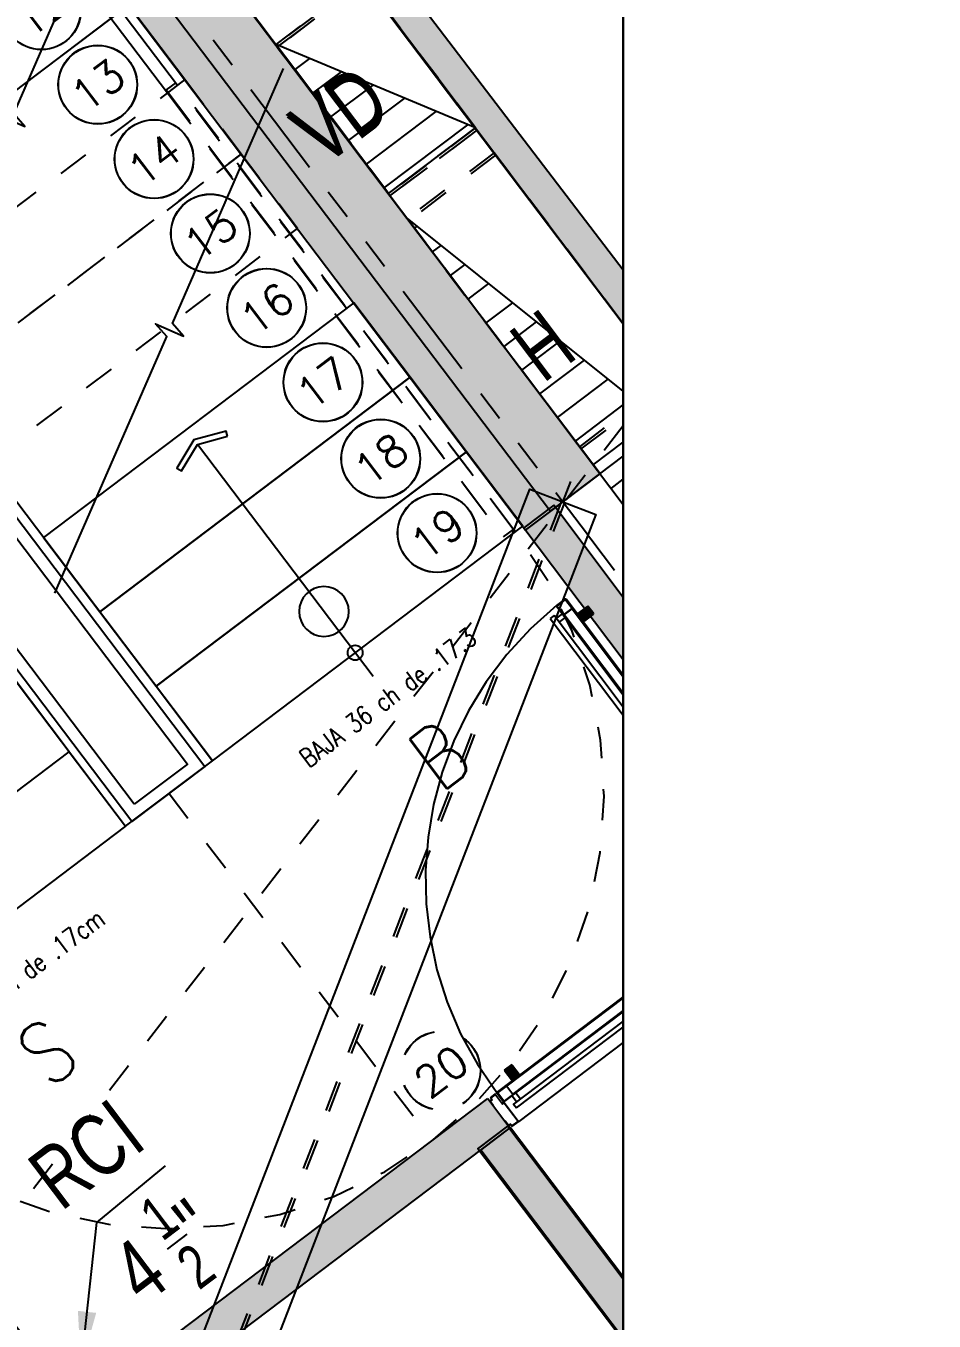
# Model space of a CAD drawing. Header units: millimetres. Extents: x 837111 to 838100, y 1172930 to 1173673.
# Drawn here: x 837791.608 to 837794.527, y 1173319.876 to 1173324.04 of the extents above; entities that cross this region are included whole.
import ezdxf
from ezdxf.enums import TextEntityAlignment as Align
from ezdxf.xclip import XClip

# ---------------------------------------------------------------- set-up
doc = ezdxf.new("R2010")
doc.units = ezdxf.units.MM
doc.set_wipeout_variables(frame=1)
for name, pattern in [('CENTER', [2, 1.25, -0.25, 0.25, -0.25]), ('OLD-ANT-PLANTAS PROPUESTAS$0$HIDDEN2', [0.1875, 0.125, -0.0625]), ('OLD-ANT-PLANTAS PROPUESTAS$0$KCIG-AP-DW-XR-PUNTOS FIJOS$0$DASHED2', [9.525, 6.35, -3.175]), ('OLD-ANT-PLANTAS PROPUESTAS$0$KCIG-AP-DW-XR-PUNTOS FIJOS$0$HIDDEN', [9.525, 6.35, -3.175]), ('OLD-ANT-PLANTAS PROPUESTAS$0$KCIG-AP-DW-XR-PUNTOS FIJOS$0$HIDDEN2', [0.1875, 0.125, -0.0625]), ('OLD-ANT-PLANTAS PROPUESTAS$0$KCIG-XR-ESTRUCTURA$0$PHANTOM2', [1.25, 0.625, -0.125, 0.125, -0.125, 0.125, -0.125])]:
    doc.linetypes.add(name, pattern=pattern)
for name, color, linetype in [('.', 255, 'Continuous'), ('0-ACHU1', 251, 'Continuous'), ('0-ACHU3', 253, 'Continuous'), ('1MURO', 5, 'Continuous'), ('A-Linea-1', 1, 'Continuous'), ('EE-CENTROS', 8, 'CENTER'), ('EE-W21x57', 3, 'Continuous'), ('EE-W24x68', 80, 'Continuous'), ('OLD-ANT-PLANTAS PROPUESTAS$0$A-BORDE DE LOSA PERFIL IPE', 2, 'Continuous'), ('OLD-ANT-PLANTAS PROPUESTAS$0$A-FONDO_253', 253, 'Continuous'), ('OLD-ANT-PLANTAS PROPUESTAS$0$A-MURO INTERIOR', 4, 'Continuous'), ('OLD-ANT-PLANTAS PROPUESTAS$0$A-MURO INTERIOR NUEVO', 5, 'Continuous'), ('OLD-ANT-PLANTAS PROPUESTAS$0$A-PROYECCION', 1, 'OLD-ANT-PLANTAS PROPUESTAS$0$HIDDEN2'), ('OLD-ANT-PLANTAS PROPUESTAS$0$G-LINEAS DE SECCION', 8, 'OLD-ANT-PLANTAS PROPUESTAS$0$HIDDEN2'), ('OLD-ANT-PLANTAS PROPUESTAS$0$INT-PT-VT-PV', 1, 'Continuous'), ('OLD-ANT-PLANTAS PROPUESTAS$0$KCIG-AP-DW-XR-PUNTOS FIJOS$0$A-ANOTAC-SIMBOLO', 9, 'Continuous'), ('OLD-ANT-PLANTAS PROPUESTAS$0$KCIG-AP-DW-XR-PUNTOS FIJOS$0$A-ESCALERA', 3, 'Continuous'), ('OLD-ANT-PLANTAS PROPUESTAS$0$KCIG-AP-DW-XR-PUNTOS FIJOS$0$A-ESCALERA PELDAÑO', 2, 'OLD-ANT-PLANTAS PROPUESTAS$0$KCIG-AP-DW-XR-PUNTOS FIJOS$0$HIDDEN2'), ('OLD-ANT-PLANTAS PROPUESTAS$0$KCIG-AP-DW-XR-PUNTOS FIJOS$0$A-PASAMANOS', 1, 'Continuous'), ('OLD-ANT-PLANTAS PROPUESTAS$0$KCIG-AP-DW-XR-PUNTOS FIJOS$0$A-PROYECCION', 250, 'OLD-ANT-PLANTAS PROPUESTAS$0$KCIG-AP-DW-XR-PUNTOS FIJOS$0$HIDDEN2'), ('OLD-ANT-PLANTAS PROPUESTAS$0$KCIG-AP-DW-XR-PUNTOS FIJOS$0$A-PROYECCION 2', 2, 'OLD-ANT-PLANTAS PROPUESTAS$0$KCIG-AP-DW-XR-PUNTOS FIJOS$0$HIDDEN2'), ('OLD-ANT-PLANTAS PROPUESTAS$0$KCIG-AP-DW-XR-VENTANERIA$0$A-A BORDILLO', 1, 'Continuous'), ('OLD-ANT-PLANTAS PROPUESTAS$0$KCIG-XR-ESTRUCTURA$0$A-Linea-1', 1, 'Continuous'), ('OLD-ANT-PLANTAS PROPUESTAS$0$KCIG-XR-ESTRUCTURA$0$ES-ESTRUCTURA', 6, 'Continuous'), ('OLD-ANT-PLANTAS PROPUESTAS$0$KCIG-XR-ESTRUCTURA$0$ES-SOLIDO ESTRUCTURA', 250, 'Continuous'), ('OLD-ANT-PLANTAS PROPUESTAS$0$KCIG-XR-ESTRUCTURA$0$G-LINEA DE EJE', 1, 'OLD-ANT-PLANTAS PROPUESTAS$0$KCIG-XR-ESTRUCTURA$0$PHANTOM2')]:
    doc.layers.add(name, color=color, linetype=linetype)
doc.layers.add('OLD-ANT-PLANTAS PROPUESTAS$0$KCIG-AP-DW-XR-PUNTOS FIJOS$0$0[puertas y ventanas]', color=1, linetype='Continuous', lineweight=13)
doc.styles.add('OLD-ANT-PLANTAS PROPUESTAS$0$KCIG-AP-DW-XR-PUNTOS FIJOS$0$jb', font='swisscl.ttf')
doc.styles.add('OLD-ANT-PLANTAS PROPUESTAS$0$KCIG-AP-DW-XR-PUNTOS FIJOS$0$ROMANS', font='romans')
doc.styles.add('OLD-ANT-PLANTAS PROPUESTAS$0$KCIG-AP-DW-XR-PUNTOS FIJOS$0$TEXT', font='romans.shx', dxfattribs={"width": 0.8})
doc.styles.add('OLD-ANT-PLANTAS PROPUESTAS$0$TEXT', font='romans.shx', dxfattribs={"width": 0.8})
doc.styles.get("Standard").update_dxf_attribs({"font": 'arial.ttf'})
doc.dimstyles.get("Standard").update_dxf_attribs({"dimtxt": 0.18, "dimasz": 0.18, "dimexe": 0.18, "dimexo": 0.0625, "dimgap": 0.09, "dimtad": 0, "dimtih": 1, "dimtoh": 1, "dimdec": 4, "dimzin": 0, "dimdsep": 46, "dimtxsty": 'Standard', "dimcen": 0.09, "dimadec": 0, "dimazin": 0, "dimtfac": 1, "dimtdec": 4, "dimtofl": 0, "dimtmove": 0, "dimatfit": 3, "dimfxl": 1, "dimtolj": 1, "dimtzin": 0, "dimarcsym": 0})

# ---------------------------------------------------------------- blocks, each defined once
blk = doc.blocks.new('*U682')
blk.add_wipeout([(-70, 399), (70, 399), (70, -16978.6), (-70, -16978.6)])
blk = doc.blocks.new('*U683')
blk.add_wipeout([(-63.5, 174.5), (63.5, 174.5), (63.5, -14997.1), (-63.5, -14997.1)])
blk = doc.blocks.new('*U681')
blk.add_wipeout([(-114, -497), (114, -497), (114, -10410.7), (-114, -10410.7)]).dxf.layer = 'EE-W24x68'
at = {"layer": 'EE-CENTROS'}
for p, q in [((-5.2, -10410.7), (-5.2, -497)), ((5.2, -10410.7), (5.2, -497))]:
    blk.add_line(p, q, dxfattribs=at)
at = {"layer": 'EE-W24x68'}
blk.add_lwpolyline([(-114, -497), (114, -497), (114, -10410.7), (-114, -10410.7)], close=True, dxfattribs=at)
blk = doc.blocks.new('PLANTA ESTRUCTURA')
at = {"layer": '0-ACHU1', "xscale": 0.001, "yscale": 0.001, "zscale": 0.001}
for name, p in [('*U682', (3341890.3509, 224690.5516)), ('*U683', (3341892.4432, 224689.931))]:
    blk.add_blockref(name, p, dxfattribs=at)
for points in [[(3341888.1344, 224692.4168), (3341888.2997, 224692.4327), (3341890.1264, 224673.4575), (3341889.9612, 224673.4416)], [(3341894.5754, 224689.7097), (3341894.4094, 224689.7097), (3341894.4094, 224676.8681), (3341894.5754, 224676.8681)]]:
    blk.add_wipeout(points).dxf.layer = 'EE-W21x57'
at = {"layer": '0-ACHU1'}
blk.add_lwpolyline([(3341888.5092, 224677.1029), (3341897.9354, 224682.9346)], dxfattribs=at)
at = {"layer": '0-ACHU1', "xscale": 0.001, "yscale": 0.001, "zscale": 0.001, "rotation": 121.7441344521262}
blk.add_blockref('*U681', (3341889.022, 224677.4201), dxfattribs=at)
blk = doc.blocks.new('OLD-ANT-PLANTAS PROPUESTAS$0$KCIG-AP-DW-XR-PUNTOS FIJOS$0$NUM-ESCALERA')
blk.add_circle((0, 0), 0.1266)
at = {"style": 'OLD-ANT-PLANTAS PROPUESTAS$0$KCIG-AP-DW-XR-PUNTOS FIJOS$0$ROMANS'}
blk.add_attdef('NO', text='', height=0.1, rotation=360, dxfattribs=at).set_placement((-0.0009, -0.0023), align=Align.MIDDLE)
blk = doc.blocks.new('*U676')
blk.add_circle((-4.32, -1.16), 0.8)
at = {"style": 'OLD-ANT-PLANTAS PROPUESTAS$0$KCIG-AP-DW-XR-PUNTOS FIJOS$0$TEXT', "width": 0.8}
for tag, p in [('ESCALERA', (-1.42, -0.38)), ('@', (1.67, 0.52))]:
    blk.add_attdef(tag, text='', height=2, rotation=105, dxfattribs=at).set_placement(p, align=Align.MIDDLE_CENTER)
blk = doc.blocks.new('OLD-ANT-PLANTAS PROPUESTAS$0$KCIG-AP-DW-XR-PUNTOS FIJOS$0$FLECH1')
blk.add_lwpolyline([(-0.0981, -0.1622), (-0.0703, -0.1734), (0, 0), (-0.0703, 0.1734), (-0.0981, 0.1622), (-0.0324, 0)], close=True)
blk = doc.blocks.new('*U82')
blk.add_lwpolyline([(0, -2.6), (0, 1), (0.197, 1.091), (-0.197, 1.091), (0, 1.183), (0, 4.763)])
blk = doc.blocks.new('*U675')
blk.add_circle((-0.161, -4.465), 0.8)
at = {"style": 'OLD-ANT-PLANTAS PROPUESTAS$0$KCIG-AP-DW-XR-PUNTOS FIJOS$0$TEXT', "width": 0.8}
for tag, p in [('@', (-0.013, 1.746)), ('ESCALERA', (-0.057, -1.472))]:
    blk.add_attdef(tag, text='', height=2, rotation=177.933, dxfattribs=at).set_placement(p, align=Align.MIDDLE_CENTER)
blk = doc.blocks.new('OLD-ANT-PLANTAS PROPUESTAS$0$KCIG-AP-DW-XR-PUNTOS FIJOS$0$A$C00EE5D43')
for p, q in [((0, 0.003), (0, 0.044)), ((0.0015, 0.003), (0.0015, 0.044)), ((0.003, 0.047), (0.044, 0.047)), ((0.003, 0.0455), (0.044, 0.0455)), ((0.044, 0.0015), (0.003, 0.0015)), ((0.044, 0), (0.003, 0)), ((0.0455, 0.044), (0.0455, 0.003)), ((0.047, 0.044), (0.047, 0.003))]:
    blk.add_line(p, q)
for centre, radius, start, end in [((0.003, 0.044), 0.003, 90, 180), ((0.003, 0.003), 0.003, 180, 270), ((0.003, 0.044), 0.0015, 90, 180), ((0.003, 0.003), 0.0015, 180, 270), ((0.044, 0.044), 0.003, 0, 90), ((0.044, 0.044), 0.0015, 0, 90), ((0.044, 0.003), 0.003, 270, 0), ((0.044, 0.003), 0.0015, 270, 0)]:
    blk.add_arc(centre, radius, start, end)
blk = doc.blocks.new('OLD-ANT-PLANTAS PROPUESTAS$0$PANT')
at = {"color": 8, "linetype": 'OLD-ANT-PLANTAS PROPUESTAS$0$KCIG-AP-DW-XR-PUNTOS FIJOS$0$HIDDEN'}
for p, q in [((661.4961, -1449.6187), (661.465, -1449.6187)), ((661.4961, -1449.6215), (661.465, -1449.6215)), ((661.4961, -1449.6252), (661.465, -1449.6252)), ((661.4961, -1449.6293), (661.465, -1449.6293)), ((661.4961, -1449.6344), (661.465, -1449.6344)), ((661.4961, -1449.6394), (661.465, -1449.6394)), ((661.4961, -1449.6435), (661.465, -1449.6435)), ((661.4961, -1449.6472), (661.465, -1449.6472)), ((661.4961, -1449.6501), (661.465, -1449.6501))]:
    blk.add_line(p, q, dxfattribs=at)
at = {"color": 8, "linetype": 'OLD-ANT-PLANTAS PROPUESTAS$0$KCIG-AP-DW-XR-PUNTOS FIJOS$0$DASHED2'}
for p, q in [((661.4028, -1449.6911), (661.4028, -1449.6592)), ((661.404, -1449.6911), (661.404, -1449.6592)), ((661.404, -1449.6911), (661.404, -1449.6592)), ((661.4051, -1449.6911), (661.4051, -1449.6592)), ((662.5292, -1449.6572), (661.4063, -1449.6557)), ((661.4063, -1449.6569), (661.4382, -1449.6569)), ((661.4063, -1449.6581), (661.4382, -1449.6581)), ((661.4393, -1449.6592), (661.4393, -1449.6911)), ((661.4405, -1449.6592), (661.4405, -1449.6911)), ((661.4405, -1449.6911), (661.4405, -1449.6592)), ((662.4938, -1449.6611), (661.4417, -1449.6596)), ((662.4938, -1449.6758), (662.4938, -1449.6607)), ((662.4949, -1449.6758), (662.4938, -1449.6758)), ((662.4938, -1449.6774), (662.4938, -1449.6926)), ((662.4949, -1449.6774), (662.4938, -1449.6774)), ((662.4949, -1449.6607), (662.4949, -1449.6926)), ((662.4949, -1449.6758), (662.4949, -1449.6607)), ((662.4949, -1449.6774), (662.4949, -1449.6926)), ((662.4961, -1449.6607), (662.4961, -1449.6926)), ((662.5292, -1449.6583), (662.4973, -1449.6583)), ((662.5292, -1449.6583), (662.4973, -1449.6583)), ((662.5292, -1449.6595), (662.4973, -1449.6595)), ((662.5303, -1449.6926), (662.5303, -1449.6607)), ((662.5315, -1449.6758), (662.5315, -1449.6607)), ((662.5315, -1449.6926), (662.5315, -1449.6607)), ((662.5315, -1449.6758), (662.5327, -1449.6758)), ((662.5315, -1449.6774), (662.5315, -1449.6926)), ((662.5315, -1449.6774), (662.5327, -1449.6774)), ((662.5327, -1449.6758), (662.5327, -1449.6607)), ((662.5327, -1449.6774), (662.5327, -1449.6926)), ((662.6524, -1449.6602), (662.6524, -1450.7902)), ((661.4382, -1449.6923), (661.4063, -1449.6923)), ((661.4382, -1449.6935), (661.4063, -1449.6935)), ((662.5292, -1449.6961), (661.4063, -1449.6946)), ((661.4351, -1449.718), (661.4351, -1449.6946)), ((662.4938, -1449.6922), (661.4417, -1449.6907)), ((661.4507, -1449.718), (661.4507, -1449.6946)), ((662.4833, -1449.7194), (662.4833, -1449.6961)), ((662.4973, -1449.6937), (662.5292, -1449.6937)), ((662.4973, -1449.6949), (662.5292, -1449.6949)), ((662.5292, -1449.6949), (662.4973, -1449.6949)), ((662.4988, -1449.7194), (662.4988, -1449.6961))]:
    blk.add_line(p, q, dxfattribs=at)
at = {"color": 8}
for p, q in [((662.5979, -1449.694), (662.5746, -1449.694)), ((662.5979, -1449.7095), (662.5746, -1449.7095)), ((662.4986, -1450.6969), (662.4986, -1450.728)), ((662.5014, -1450.6969), (662.5014, -1450.728)), ((662.5052, -1450.6969), (662.5052, -1450.728)), ((662.5093, -1450.6969), (662.5093, -1450.728)), ((662.5143, -1450.6969), (662.5143, -1450.728)), ((662.5193, -1450.6969), (662.5193, -1450.728)), ((662.5235, -1450.6969), (662.5235, -1450.728)), ((662.5272, -1450.6969), (662.5272, -1450.728)), ((662.53, -1450.6969), (662.53, -1450.728)), ((662.5979, -1450.7423), (662.5746, -1450.7423)), ((662.5979, -1450.7579), (662.5746, -1450.7579))]:
    blk.add_line(p, q, dxfattribs=at)
at = {"color": 8, "linetype": 'OLD-ANT-PLANTAS PROPUESTAS$0$KCIG-AP-DW-XR-PUNTOS FIJOS$0$HIDDEN'}
for points in [[(661.4961, -1449.613), (661.465, -1449.613), (661.465, -1449.6169), (661.4961, -1449.6169)], [(661.4961, -1449.6169), (661.4961, -1449.6519), (661.465, -1449.6519), (661.465, -1449.6169)], [(661.4961, -1449.6519), (661.465, -1449.6519), (661.465, -1449.6557), (661.4961, -1449.6557)]]:
    blk.add_lwpolyline(points, close=True, dxfattribs=at)
at = {"color": 8}
for points in [[(662.5357, -1449.6548, -0.309414), (662.5379, -1449.6563), (662.5664, -1449.6563), (662.5664, -1449.6548)], [(662.5379, -1449.658, -0.30928), (662.5357, -1449.6595), (662.5664, -1449.6595), (662.5664, -1449.658)]]:
    blk.add_lwpolyline(points, format="xyb", close=True, dxfattribs=at)
for points in [[(662.6135, -1450.7695), (662.6135, -1449.6823), (662.5979, -1449.6823), (662.5979, -1450.7695)], [(662.4968, -1450.6969), (662.5318, -1450.6969), (662.5318, -1450.728), (662.4968, -1450.728)]]:
    blk.add_lwpolyline(points, close=True, dxfattribs=at)
at = {"color": 8, "linetype": 'OLD-ANT-PLANTAS PROPUESTAS$0$KCIG-AP-DW-XR-PUNTOS FIJOS$0$DASHED2'}
blk.add_lwpolyline([(661.4234, -1449.7335), (662.5105, -1449.735), (662.5105, -1449.7194), (661.4234, -1449.718)], close=True, dxfattribs=at)
at = {"color": 8}
for radius in [0.00235, 0.00136]:
    blk.add_circle((662.5357, -1449.6571), radius, dxfattribs=at)
at = {"color": 8, "linetype": 'OLD-ANT-PLANTAS PROPUESTAS$0$KCIG-AP-DW-XR-PUNTOS FIJOS$0$DASHED2'}
for centre, radius, start, end in [((661.4063, -1449.6592), 0.0035, 90.0002, 180.0002), ((661.4063, -1449.6592), 0.00233, 90.0002, 180.0002), ((661.4063, -1449.6592), 0.00233, 90.0002, 180.0002), ((661.4063, -1449.6592), 0.00117, 90.0002, 180.0002), ((661.4382, -1449.6592), 0.0035, 0.0002, 90.0002), ((661.4382, -1449.6592), 0.00233, 0.0002, 90.0002), ((661.4382, -1449.6592), 0.00233, 0.0002, 90.0002), ((661.4382, -1449.6592), 0.00117, 0.0002, 90.0002), ((662.4973, -1449.6607), 0.0035, 90.0002, 180.0002), ((662.4973, -1449.6607), 0.00233, 90.0002, 180.0002), ((662.4973, -1449.6607), 0.00233, 90.0002, 180.0002), ((662.4973, -1449.6607), 0.00117, 90.0002, 180.0002), ((662.5292, -1449.6607), 0.0035, 0.0002, 90.0002), ((662.5292, -1449.6607), 0.00233, 0.0002, 90.0002), ((662.5292, -1449.6607), 0.00233, 0.0002, 90.0002), ((662.5292, -1449.6607), 0.00117, 0.0002, 90.0002), ((661.4063, -1449.6911), 0.0035, 180.0002, 270.0002), ((662.5359, -1449.6565), 1.1337, 181.7499, 270.1544), ((661.8863, -1449.6557), 0.4835, 183.9811, 184.1542), ((661.4063, -1449.6911), 0.00233, 180.0002, 270.0002), ((661.4063, -1449.6911), 0.00233, 180.0002, 270.0002), ((661.4063, -1449.6911), 0.00117, 180.0002, 270.0002), ((661.4382, -1449.6911), 0.00233, 270.0002, 0.0002), ((661.4382, -1449.6911), 0.00117, 270.0002, 0.0002), ((661.4382, -1449.6911), 0.00233, 270.0002, 0.0002), ((661.4382, -1449.6911), 0.0035, 270.0002, 0.0002), ((662.4973, -1449.6926), 0.0035, 180.0002, 270.0002), ((662.4973, -1449.6926), 0.00233, 180.0002, 270.0002), ((662.4973, -1449.6926), 0.00233, 180.0002, 270.0002), ((662.4973, -1449.6926), 0.00117, 180.0002, 270.0002), ((662.5292, -1449.6926), 0.00233, 270.0002, 0.0002), ((662.5292, -1449.6926), 0.00117, 270.0002, 0.0002), ((662.5292, -1449.6926), 0.00233, 270.0002, 0.0002), ((662.5292, -1449.6926), 0.0035, 270.0002, 0.0002)]:
    blk.add_arc(centre, radius, start, end, dxfattribs=at)
at = {"layer": 'OLD-ANT-PLANTAS PROPUESTAS$0$KCIG-AP-DW-XR-PUNTOS FIJOS$0$0[puertas y ventanas]'}
for p, q in [((662.5357, -1449.6637), (662.5357, -1450.7867)), ((662.5369, -1449.6637), (662.5369, -1449.6956)), ((662.5544, -1449.6602), (662.5392, -1449.6602)), ((662.5544, -1449.6613), (662.5392, -1449.6613)), ((662.5544, -1449.6613), (662.5544, -1449.6602)), ((662.5559, -1449.6602), (662.5711, -1449.6602)), ((662.5559, -1449.6613), (662.5559, -1449.6602)), ((662.5559, -1449.6613), (662.5711, -1449.6613)), ((662.5734, -1449.6637), (662.5734, -1449.6956)), ((662.5746, -1449.6637), (662.5746, -1450.7867)), ((662.5544, -1449.6979), (662.5392, -1449.6979)), ((662.5544, -1449.6991), (662.5392, -1449.6991)), ((662.5396, -1449.6991), (662.5396, -1450.7513)), ((662.5544, -1449.6979), (662.5544, -1449.6991)), ((662.5559, -1449.6979), (662.5711, -1449.6979)), ((662.5559, -1449.6979), (662.5559, -1449.6991)), ((662.5559, -1449.6991), (662.5711, -1449.6991)), ((662.5707, -1449.6991), (662.5707, -1450.7513)), ((662.5711, -1450.7513), (662.5392, -1450.7513)), ((662.5711, -1450.7525), (662.5392, -1450.7525)), ((662.5711, -1450.789), (662.5392, -1450.789)), ((662.5711, -1450.7902), (662.5392, -1450.7902)), ((662.5711, -1450.7902), (662.5392, -1450.7902)), ((662.5711, -1450.7902), (662.5392, -1450.7902)), ((662.5711, -1450.7902), (662.5392, -1450.7902)), ((662.5711, -1450.7914), (662.5392, -1450.7914))]:
    blk.add_line(p, q, dxfattribs=at)
for points in [[(662.6446, -1449.6252), (662.6446, -1449.633), (662.6524, -1449.633), (662.6524, -1449.6602), (662.5746, -1449.6602), (662.5746, -1449.6541), (662.5357, -1449.6541), (662.5357, -1449.633), (662.5435, -1449.633), (662.5435, -1449.6252), (662.563, -1449.6252), (662.563, -1449.6275), (662.5458, -1449.6275), (662.5458, -1449.6353), (662.538, -1449.6353), (662.538, -1449.6518), (662.5769, -1449.6518), (662.5769, -1449.6579), (662.65, -1449.6579), (662.65, -1449.6353), (662.6423, -1449.6353), (662.6423, -1449.6275), (662.6252, -1449.6275), (662.6252, -1449.6252)], [(662.4929, -1450.6969), (662.4929, -1450.728), (662.4968, -1450.728), (662.4968, -1450.6969)], [(662.5318, -1450.6969), (662.5318, -1450.728), (662.5357, -1450.728), (662.5357, -1450.6969)], [(662.6446, -1450.8252), (662.6446, -1450.8174), (662.6524, -1450.8174), (662.6524, -1450.7902), (662.5746, -1450.7902), (662.5746, -1450.7962), (662.5357, -1450.7962), (662.5357, -1450.8174), (662.5435, -1450.8174), (662.5435, -1450.8252), (662.563, -1450.8252), (662.563, -1450.8229), (662.5458, -1450.8229), (662.5458, -1450.8151), (662.538, -1450.8151), (662.538, -1450.7986), (662.5769, -1450.7986), (662.5769, -1450.7925), (662.65, -1450.7925), (662.65, -1450.8151), (662.6423, -1450.8151), (662.6423, -1450.8229), (662.6252, -1450.8229), (662.6252, -1450.8252)]]:
    blk.add_lwpolyline(points, close=True, dxfattribs=at)
for centre, radius, start, end in [((662.5392, -1449.6637), 0.0035, 90.0002, 180.0002), ((662.5392, -1449.6637), 0.00233, 90.0002, 180.0002), ((662.5711, -1449.6637), 0.0035, 0.0002, 90.0002), ((662.5711, -1449.6637), 0.00233, 0.0002, 90.0002), ((662.5392, -1449.6956), 0.0035, 180.0002, 270.0002), ((662.5392, -1449.6956), 0.00233, 180.0002, 270.0002), ((662.5711, -1449.6956), 0.00233, 270.0002, 0.0002), ((662.5711, -1449.6956), 0.0035, 270.0002, 0.0002), ((662.5392, -1450.7548), 0.0035, 90.0002, 180.0002), ((662.5392, -1450.7548), 0.00233, 90.0002, 180.0002), ((662.5711, -1450.7548), 0.0035, 0.0002, 90.0002), ((662.5711, -1450.7548), 0.00233, 0.0002, 90.0002), ((662.5392, -1450.7867), 0.0035, 180.0002, 270.0002), ((662.5392, -1450.7937), 0.0035, 90.0002, 180.0002), ((662.5392, -1450.7867), 0.00233, 180.0002, 270.0002), ((662.5392, -1450.7937), 0.00233, 90.0002, 180.0002), ((662.5711, -1450.7867), 0.00233, 270.0002, 0.0002), ((662.5711, -1450.7867), 0.0035, 270.0002, 0.0002), ((662.5711, -1450.7937), 0.0035, 0.0002, 90.0002), ((662.5711, -1450.7937), 0.00233, 0.0002, 90.0002)]:
    blk.add_arc(centre, radius, start, end, dxfattribs=at)
at = {"layer": 'OLD-ANT-PLANTAS PROPUESTAS$0$KCIG-AP-DW-XR-PUNTOS FIJOS$0$0[puertas y ventanas]', "xscale": -0.7777777777479873, "yscale": 0.7777777777479872, "zscale": 0.7777777777479871, "rotation": 180.0001521343586}
blk.add_blockref('OLD-ANT-PLANTAS PROPUESTAS$0$KCIG-AP-DW-XR-PUNTOS FIJOS$0$A$C00EE5D43', (662.5369, -1449.6613), dxfattribs=at)
at = {"layer": 'OLD-ANT-PLANTAS PROPUESTAS$0$KCIG-AP-DW-XR-PUNTOS FIJOS$0$0[puertas y ventanas]', "extrusion": (0, 0, -1), "xscale": -0.7777777777479873, "yscale": 0.7777777777479872, "zscale": -0.7777777777479873, "rotation": 359.9998478656414}
blk.add_blockref('OLD-ANT-PLANTAS PROPUESTAS$0$KCIG-AP-DW-XR-PUNTOS FIJOS$0$A$C00EE5D43', (-662.5369, -1450.789), dxfattribs=at)
blk = doc.blocks.new('OLD-ANT-PLANTAS PROPUESTAS$0$KCIG-XR-ESTRUCTURA$0$Estructura _ ESC')
at = {"layer": 'OLD-ANT-PLANTAS PROPUESTAS$0$KCIG-XR-ESTRUCTURA$0$ES-SOLIDO ESTRUCTURA'}
h = blk.add_hatch(color=256, dxfattribs=at)
h.dxf.hatch_style = 1
edge = h.paths.add_edge_path()
edge.add_line((0, -2.475), (0.3, -2.475))
edge.add_line((0.3, -2.475), (0.3, 0))
edge.add_arc((1.725, 0), 1.425, 0, 180, ccw=False)
edge.add_line((3.15, 0), (3.15, -2.475))
edge.add_line((3.15, -2.475), (3.45, -2.475))
edge.add_line((3.45, -2.475), (3.45, 0))
edge.add_arc((1.725, 0), 1.725, 0, 180)
edge.add_line((0, 0), (0, -2.475))
at = {"layer": 'OLD-ANT-PLANTAS PROPUESTAS$0$KCIG-XR-ESTRUCTURA$0$ES-ESTRUCTURA'}
blk.add_lwpolyline([(0, -2.475), (0.3, -2.475), (0.3, 0, -1), (3.15, 0), (3.15, -2.475), (3.45, -2.475), (3.45, 0, 1), (0, 0)], format="xyb", close=True, dxfattribs=at)
at = {"layer": 'OLD-ANT-PLANTAS PROPUESTAS$0$KCIG-XR-ESTRUCTURA$0$G-LINEA DE EJE', "ltscale": 0.5}
blk.add_lwpolyline([(0.15, -5.4695), (0.15, 0, -1), (3.3, 0), (3.3, -5.504)], format="xyb", dxfattribs=at)
blk = doc.blocks.new('OLD-ANT-PLANTAS PROPUESTAS$0$EST P1')
at = {"layer": 'OLD-ANT-PLANTAS PROPUESTAS$0$KCIG-XR-ESTRUCTURA$0$A-Linea-1', "rotation": 359.9999999974775}
blk.add_blockref('OLD-ANT-PLANTAS PROPUESTAS$0$KCIG-XR-ESTRUCTURA$0$Estructura _ ESC', (2023.6263, -956.8711), dxfattribs=at)
blk = doc.blocks.new('*U98')
blk.add_line((0, -7.143), (0, -489.832))
at = {"color": 9, "style": 'OLD-ANT-PLANTAS PROPUESTAS$0$TEXT', "flags": 8}
for tag, p in [('SECTIONNUMBER', (0, 0)), ('SECTIONNUMBER-B', (0, -496.974))]:
    blk.add_attdef(tag, text='', height=1.786, dxfattribs=at).set_placement(p, align=Align.BOTTOM_CENTER)
for tag, p in [('SHEETNUMBER', (0, -1.429)), ('SHEETNUMBER-B', (0, -498.403))]:
    blk.add_attdef(tag, text='', height=1.786, dxfattribs=at).set_placement(p, align=Align.TOP_CENTER)
blk = doc.blocks.new('OLD-ANT-PLANTAS PROPUESTAS$0$INDICACIONES')
at = {"layer": 'OLD-ANT-PLANTAS PROPUESTAS$0$G-LINEAS DE SECCION', "ltscale": 0.07, "xscale": 0.1500000000000001, "yscale": 0.1500000000000001, "zscale": 0.1500000000000001, "rotation": 285.1959687141608}
blk.add_blockref('*U98', (12.286, -58.1, -0.0011), dxfattribs=at)
blk = doc.blocks.new('ZZANINE')
at = {"rotation": 59.508473696161}
blk.add_blockref('PLANTA ESTRUCTURA', (-1502105.7022, -2993729.8308), dxfattribs=at)
at = {"layer": '0-ACHU3', "true_color": 0x636466}
h = blk.add_hatch(dxfattribs=at)
h.set_pattern_fill('ANSI31', color=251, scale=0.03, angle=337.3205)
h.set_pattern_definition([(59.422132, (243.8943, 770.62916), (-0.082004401, 0.048454522), [])])
edge = h.paths.add_edge_path()
edge.add_line((-2.0878, 5.3761), (-1.2959, 4.9081))
edge.add_line((-1.2959, 4.9081), (-1.1179, 5.2095))
edge.add_line((-1.1179, 5.2095), (-1.8125, 5.2133))
h = blk.add_hatch(dxfattribs=at)
h.set_pattern_fill('ANSI31', color=251, scale=0.03, angle=337.3205)
h.set_pattern_definition([(59.422132, (244.77228, 770.1103), (-0.082004401, 0.048454522), [])])
edge = h.paths.add_edge_path()
edge.add_line((-1.2099, 4.8572), (1.1104, 3.4862))
edge.add_line((1.1104, 3.4862), (1.1855, 4.3229))
edge.add_line((1.1855, 4.3229), (0.153, 4.4584))
edge.add_line((0.153, 4.4584), (-1.2099, 4.8572))
at = {"layer": '1MURO'}
h = blk.add_hatch(color=256, dxfattribs=at)
h.dxf.hatch_style = 1
h.paths.add_polyline_path([(0.1072, 2.3386), (0.2089, 2.2788), (-0.781, 0.5987), (-2.0755, 1.3613), (-2.0247, 1.4475), (-0.8319, 0.7447), (-0.7811, 0.8309), (-1.9739, 1.5336), (-1.9232, 1.6198), (-0.7303, 0.9171)])
at = {"layer": 'OLD-ANT-PLANTAS PROPUESTAS$0$A-FONDO_253'}
h = blk.add_hatch(color=256, dxfattribs=at)
h.dxf.hatch_style = 1
edge = h.paths.add_edge_path(flags=16)
edge.add_arc((-3.7056, -6.0363), 7.5868, 305.64008, 380.45236, ccw=False)
edge.add_arc((5.758, -17.3017), 7.1719, 134.67918, 214.21987)
edge.add_arc((-8.0728, -26.3997), 9.3844, -28.04283, 32.66277, ccw=False)
edge.add_arc((-5.2958, -27.8491), 6.2521, 237.88565, 331.71623, ccw=False)
edge.add_arc((-3.5972, -25.2171), 9.3844, 146.6295, 237.64472, ccw=False)
edge.add_arc((-15.0048, -17.7882), 4.2293, 327.5864, 477.9135)
edge.add_arc((-21.9208, -4.9687), 10.337, 241.62987, 298.52355, ccw=False)
edge.add_arc((-23.549, -8.011), 6.8864, 147.15297, 241.52247, ccw=False)
edge.add_arc((-20.6607, -9.8988), 10.337, 78.65431, 147.04557, ccw=False)
edge.add_arc((-17.1061, 11.4559), 11.3224, 262.27957, 443.86365)
edge.add_arc((-9.8039, 40.6038), 18.8991, 195.83172, 251.19564, ccw=False)
edge.add_arc((-18.0202, 38.2738), 10.3588, 103.15779, 195.83112, ccw=False)
edge.add_arc((-16.0763, 29.9576), 18.8991, 30.52046, 103.1572, ccw=False)
edge.add_arc((11.8707, 48.8601), 14.9226, 218.57457, 282.84266)
edge.add_arc((18.3278, 23.1897), 11.556, 59.61217, 105.76762, ccw=False)
edge.add_arc((20.9981, 28.4731), 5.6597, -35.4396, 55.8724, ccw=False)
edge.add_arc((15.9192, 32.2035), 11.961, 282.50036, 324.10918, ccw=False)
edge.add_arc((20.256, 4.5004), 16.1206, 96.22453, 126.73132)
edge.add_arc((23.2526, 1.3869), 20.4152, 128.2458, 193.5182)
edge = h.paths.add_edge_path()
edge.add_arc((-3.7056, -6.0363), 7.7368, 305.72878, 380.38461, ccw=False)
edge.add_arc((5.758, -17.3017), 7.0219, 134.77494, 214.23635)
edge.add_arc((-8.0728, -26.3997), 9.5344, -28.04473, 32.67514, ccw=False)
edge.add_arc((-5.2958, -27.8491), 6.4021, 237.88282, 331.71906, ccw=False)
edge.add_arc((-3.5972, -25.2171), 9.5344, 146.63713, 237.64661, ccw=False)
edge.add_arc((-15.0048, -17.7882), 4.0793, 327.6038, 477.9024)
edge.add_arc((-21.9208, -4.9687), 10.487, 241.62911, 298.51913, ccw=False)
edge.add_arc((-23.549, -8.011), 7.0364, 147.15182, 241.52362, ccw=False)
edge.add_arc((-20.6607, -9.8988), 10.487, 78.68043, 147.04633, ccw=False)
edge.add_arc((-17.1061, 11.4559), 11.1724, 262.30374, 443.94859)
edge.add_arc((-9.8039, 40.6038), 19.0491, 195.83172, 251.24599, ccw=False)
edge.add_arc((-18.0202, 38.2738), 10.5088, 103.1578, 195.83113, ccw=False)
edge.add_arc((-16.0763, 29.9576), 19.0491, 30.55237, 103.1572, ccw=False)
edge.add_arc((11.8707, 48.8601), 14.7726, 218.61535, 282.82789)
edge.add_arc((18.3278, 23.1897), 11.706, 59.58828, 105.74877, ccw=False)
edge.add_arc((20.9981, 28.4731), 5.8097, -35.44545, 55.92086, ccw=False)
edge.add_arc((15.9192, 32.2035), 12.111, 282.46125, 324.11197, ccw=False)
edge.add_arc((20.256, 4.5004), 15.9706, 96.19519, 126.72421)
edge.add_arc((23.2526, 1.3869), 20.2652, 128.2514, 193.49268)
at = {"layer": 'OLD-ANT-PLANTAS PROPUESTAS$0$A-MURO INTERIOR NUEVO'}
h = blk.add_hatch(color=256, dxfattribs=at)
h.dxf.hatch_style = 1
edge = h.paths.add_edge_path()
edge.add_line((-0.2399, 4.6906), (0.1641, 4.4519))
edge.add_line((0.1641, 4.4519), (1.187, 4.3227))
edge.add_line((1.187, 4.3227), (1.198, 4.4423))
edge.add_line((1.198, 4.4423), (0.1751, 4.5714))
edge.add_line((0.1751, 4.5714), (-2.3693, 6.0555))
edge.add_arc((-2.4739, 7.1312), 1.0808, 255.4923, 275.5533, ccw=False)
edge.add_arc((-3.2024, 4.2923), 1.8502, 60.2644, 75.6738, ccw=False)
edge.add_line((-2.2847, 5.8988), (-0.2399, 4.6906))
h = blk.add_hatch(color=256, dxfattribs=at)
h.dxf.hatch_style = 1
edge = h.paths.add_edge_path()
edge.add_line((-0.2399, 4.6906), (0.1641, 4.4519))
edge.add_line((0.1641, 4.4519), (1.187, 4.3227))
edge.add_line((1.187, 4.3227), (1.198, 4.4423))
edge.add_line((1.198, 4.4423), (0.1751, 4.5714))
edge.add_line((0.1751, 4.5714), (-2.3693, 6.0555))
edge.add_arc((-2.4739, 7.1312), 1.0808, 255.4923, 275.5533, ccw=False)
edge.add_arc((-3.2024, 4.2923), 1.8502, 60.2644, 75.6738, ccw=False)
edge.add_line((-2.2847, 5.8988), (-0.2399, 4.6906))
h = blk.add_hatch(color=256, dxfattribs=at)
h.dxf.hatch_style = 1
h.paths.add_polyline_path([(-0.4234, 4.1834), (-0.4845, 4.0801), (1.1884, 3.0916), (1.2686, 3.9154), (1.1891, 3.9624), (1.1281, 3.8591), (1.1417, 3.851), (1.0873, 3.2908)])
h = blk.add_hatch(color=256, dxfattribs=at)
h.dxf.hatch_style = 1
h.paths.add_polyline_path([(1.1286, -6.6747), (1.0086, -6.6711), (1.0086, 1.6667), (0.1399, 2.1775), (0.2007, 2.2809), (1.1286, 1.7354)])
h = blk.add_hatch(color=256, dxfattribs=at)
h.dxf.hatch_style = 1
h.paths.add_polyline_path([(1.1348, -1.3514), (1.0148, -1.3512), (1.0182, 1.6654), (0.15, 2.1772), (0.2109, 2.2805), (1.1382, 1.7339)], flags=17)
at = {"layer": '0-ACHU3', "color": 251, "true_color": 0x636466}
blk.add_lwpolyline([(-3.3718, 6.1347), (1.1104, 3.4862), (1.1855, 4.3229), (0.153, 4.4584), (-2.2852, 5.8989, 0.153935), (-3.3718, 6.1347)], format="xyb", close=True, dxfattribs=at)
for points in [[(-2.0878, 5.3761), (-1.2959, 4.9081), (-1.1179, 5.2095), (-1.8125, 5.2133)], [(-1.2099, 4.8572), (1.1104, 3.4862), (1.1855, 4.3229), (0.153, 4.4584), (-1.2099, 4.8572)]]:
    blk.add_lwpolyline(points, dxfattribs=at)
at = {"layer": '1MURO'}
blk.add_lwpolyline([(0.1072, 2.3386), (0.2089, 2.2788), (-0.781, 0.5987), (-2.0755, 1.3613), (-2.0247, 1.4475), (-0.8319, 0.7447), (-0.7811, 0.8309), (-1.9739, 1.5336), (-1.9232, 1.6198), (-0.7303, 0.9171)], close=True, dxfattribs=at)
at = {"layer": 'OLD-ANT-PLANTAS PROPUESTAS$0$A-BORDE DE LOSA PERFIL IPE'}
for points in [[(3.5467, -3.3414, -0.33778), (0.8123, -12.317, 0.361311), (-0.0472, -21.2523, -0.271319), (0.3421, -30.8824, -0.433963), (-8.6995, -33.2714, -0.419383), (-11.5604, -19.9738, 0.7694), (-16.9138, -14.1832, -0.253457), (-26.904, -14.1961, -0.436743), (-29.4604, -4.1943, -0.307477), (-18.6023, 0.3842, 1.014458), (-15.9283, 22.566, -0.246615), (-28.1304, 35.4069, -0.427946), (-20.4124, 48.5067, -0.32784), (0.3281, 39.6408, 0.287749), (15.1506, 34.4563, -0.204182), (24.2535, 33.2851, -0.421215), (25.7311, 25.1039, -0.183763), (18.5325, 20.3777, 0.134002), (10.7061, 17.3012, 0.292616), (3.5467, -3.3414)], [(3.4029, -3.3853, -0.338541), (0.7151, -12.202, 0.361702), (-0.1724, -21.335, -0.271252), (0.2099, -30.8116, -0.433934), (-8.6195, -33.1446, -0.419413), (-11.4344, -20.0552, 0.769597), (-16.9847, -14.051, -0.253474), (-26.8326, -14.0642, -0.436731), (-29.3345, -4.2758, -0.307598), (-18.6271, 0.2362, 1.01392), (-15.8958, 22.7134, -0.246382), (-27.9861, 35.4478, -0.427946), (-20.3782, 48.3606, -0.327994), (0.2043, 39.5554, 0.288012), (15.1876, 34.3109, -0.204159), (24.1734, 33.1582, -0.420936), (25.6092, 25.1914, -0.183574), (18.5081, 20.526, 0.133903), (10.6148, 17.4203, 0.292763)]]:
    blk.add_lwpolyline(points, format="xyb", close=True, dxfattribs=at)
at = {"layer": 'OLD-ANT-PLANTAS PROPUESTAS$0$A-MURO INTERIOR'}
blk.add_lwpolyline([(-4.1571, 2.7039), (-4.1063, 2.79), (-4.1063, 2.79, -1), (-2.5581, 5.4178), (-0.4257, 4.1614), (-0.1465, 4.6353), (-2.2765, 5.8903, 0.986205), (-4.1571, 2.7039)], format="xyb", close=True, dxfattribs=at)
at = {"layer": 'OLD-ANT-PLANTAS PROPUESTAS$0$A-MURO INTERIOR NUEVO'}
for points in [[(-0.2399, 4.6906), (0.1641, 4.4519), (1.187, 4.3227), (1.198, 4.4423), (0.1751, 4.5714), (-2.3693, 6.0555, -0.087757), (-2.7446, 6.0849, -0.067338), (-2.2847, 5.8988)], [(-0.2399, 4.6906), (0.1641, 4.4519), (1.187, 4.3227), (1.198, 4.4423), (0.1751, 4.5714), (-2.3693, 6.0555, -0.087757), (-2.7446, 6.0849, -0.067338), (-2.2847, 5.8988)], [(-0.4234, 4.1834), (-0.4845, 4.0801), (1.1899, 3.0908), (1.3137, 4.4391), (1.204, 4.4502), (0.1751, 4.5714), (-2.3693, 6.0555, -0.086748), (-2.7404, 6.0838, -0.065608), (-2.2921, 5.903), (0.1641, 4.4519), (1.2026, 4.3208), (1.0887, 3.29), (0.8701, 3.4192)], [(-0.4234, 4.1834), (-0.4845, 4.0801), (1.1899, 3.0908), (1.3137, 4.4391), (1.204, 4.4502), (0.1751, 4.5714), (-2.3693, 6.0555, -0.086748), (-2.7404, 6.0838, -0.065608), (-2.2921, 5.903), (0.1641, 4.4519), (1.2026, 4.3208), (1.0887, 3.29), (0.8701, 3.4191)]]:
    blk.add_lwpolyline(points, format="xyb", close=True, dxfattribs=at)
for points in [[(-0.4234, 4.1834), (-0.4845, 4.0801), (1.1884, 3.0916), (1.2686, 3.9154), (1.1891, 3.9624), (1.1281, 3.8591), (1.1417, 3.851), (1.0873, 3.2908), (0.8687, 3.42)], [(1.1286, -6.9472), (1.0086, -6.9472), (1.0086, 1.6667), (0.1399, 2.1775), (0.2007, 2.2809), (1.1286, 1.7354)], [(1.1348, -1.3514), (1.0148, -1.3512), (1.0182, 1.6654), (0.15, 2.1772), (0.2109, 2.2805), (1.1382, 1.7339)]]:
    blk.add_lwpolyline(points, close=True, dxfattribs=at)
at = {"layer": 'OLD-ANT-PLANTAS PROPUESTAS$0$A-PROYECCION', "ltscale": 0.3}
for points in [[(-1.296, 4.9081), (-1.1179, 5.2095), (-1.6344, 5.5147), (-1.8125, 5.2133)], [(-1.289, 4.9022), (-1.1113, 5.2038), (-1.6282, 5.5084), (-1.8059, 5.2068)], [(-0.4179, 4.3893), (-0.2399, 4.6906), (-1.0318, 5.1585), (-1.2099, 4.8572)], [(-0.4179, 4.3893), (-0.2399, 4.6906), (-1.0318, 5.1585), (-1.2099, 4.8572)], [(-0.4103, 4.3845), (-0.2326, 4.6861), (-1.0252, 5.153), (-1.2028, 4.8515)]]:
    blk.add_lwpolyline(points, close=True, dxfattribs=at)
at = {"layer": 'OLD-ANT-PLANTAS PROPUESTAS$0$KCIG-AP-DW-XR-PUNTOS FIJOS$0$A-ANOTAC-SIMBOLO'}
blk.add_line((-0.75, 3.4532), (-1.5565, 3.9283), dxfattribs=at)
at = {"layer": 'OLD-ANT-PLANTAS PROPUESTAS$0$KCIG-AP-DW-XR-PUNTOS FIJOS$0$A-ESCALERA'}
for points in [[(-2.6377, 4.5746), (-2.2991, 5.1493), (-2.5576, 5.3016), (-3.1921, 4.2246), (-2.9337, 4.0723), (-2.6377, 4.5746)], [(-2.0407, 4.997), (-2.0407, 4.997), (-2.2991, 5.1493), (-2.5049, 4.8001)], [(-2.195, 1.7801), (-1.5605, 2.8571), (-1.819, 3.0094), (-2.3477, 2.1119)]]:
    blk.add_lwpolyline(points, dxfattribs=at)
for points in [[(-1.6413, 3.3109), (-1.0068, 4.3879), (-1.2652, 4.5402), (-1.8998, 3.4632)], [(-1.3828, 3.1586), (-0.7483, 4.2356), (-1.0068, 4.3879), (-1.6413, 3.3109)], [(-3.3698, 3.9231), (-1.302, 2.7048), (-1.1243, 3.0063), (-3.1921, 4.2246)], [(-1.1243, 3.0063), (-0.4898, 4.0833), (-0.7483, 4.2356), (-1.3828, 3.1586)], [(-1.302, 2.7048), (-1.9365, 1.6278), (-2.195, 1.7801), (-1.5605, 2.8571)]]:
    blk.add_lwpolyline(points, close=True, dxfattribs=at)
at = {"layer": 'OLD-ANT-PLANTAS PROPUESTAS$0$KCIG-AP-DW-XR-PUNTOS FIJOS$0$A-ESCALERA PELDAÑO', "ltscale": 0.5}
for points in [[(-2.4167, 3.7678), (-1.7822, 4.8447), (-2.0407, 4.997), (-2.6752, 3.9201)], [(-2.1582, 3.6155), (-1.5237, 4.6925), (-1.7822, 4.8447), (-2.4167, 3.7678)]]:
    blk.add_lwpolyline(points, close=True, dxfattribs=at)
blk.add_lwpolyline([(-1.2132, 2.8556), (-0.007, 2.1449)], dxfattribs=at)
blk.add_arc((-1.2089, 2.853), 1.395, 239.2892, 59.6997, dxfattribs=at)
at = {"layer": 'OLD-ANT-PLANTAS PROPUESTAS$0$KCIG-AP-DW-XR-PUNTOS FIJOS$0$A-PASAMANOS'}
for points in [[(-1.9213, 1.6537), (-4.0537, 2.91, -1), (-2.6375, 5.3138), (-2.0559, 4.9712)], [(-1.901, 1.6881), (-4.0334, 2.9445, -1), (-2.6578, 5.2794), (-2.0762, 4.9367)]]:
    blk.add_lwpolyline(points, format="xyb", dxfattribs=at)
for points in [[(-1.2893, 2.7263), (-3.3571, 3.9446), (-3.2077, 4.1982), (-1.1399, 2.9799)], [(-1.3035, 2.7811), (-3.3023, 3.9588), (-3.1936, 4.1434), (-1.1947, 2.9657)]]:
    blk.add_lwpolyline(points, close=True, dxfattribs=at)
at = {"layer": 'OLD-ANT-PLANTAS PROPUESTAS$0$KCIG-AP-DW-XR-PUNTOS FIJOS$0$A-PROYECCION', "ltscale": 0.3}
for points in [[(-1.8125, 5.2133), (-1.6344, 5.5147), (-1.1179, 5.2095), (-1.296, 4.9081)], [(-1.8059, 5.2068), (-1.6282, 5.5084), (-1.1113, 5.2038), (-1.289, 4.9022)]]:
    blk.add_lwpolyline(points, close=True, dxfattribs=at)
at = {"layer": 'OLD-ANT-PLANTAS PROPUESTAS$0$KCIG-AP-DW-XR-PUNTOS FIJOS$0$A-PROYECCION 2'}
for points in [[(-0.5334, 4.0279), (-0.5131, 4.0623), (-2.0628, 4.978), (-2.0831, 4.9436)], [(-0.5254, 4.023), (-0.5051, 4.0575), (-2.0559, 4.9712), (-2.0762, 4.9367)]]:
    blk.add_lwpolyline(points, close=True, dxfattribs=at)
at = {"layer": 'OLD-ANT-PLANTAS PROPUESTAS$0$KCIG-AP-DW-XR-VENTANERIA$0$A-A BORDILLO'}
for points in [[(6.1715, 12.6239, 0.061947), (3.928, 8.0978, 0.064967), (2.8411, 2.9147, 0.06757), (3.1602, -2.5825, 0.026616), (3.6938, -4.704, -0.289999), (0.6566, -12.1752, 0.01407), (0.3753, -12.468, 0.240041), (-1.3466, -18.7947), (-1.3466, -18.7948), (-1.4956, -18.8152, -0.239669), (0.2642, -12.3672, -0.014475), (0.5599, -12.0599, 0.290096), (3.5478, -4.7395, -0.026505), (3.013, -2.6113, -0.06757), (2.6915, 2.9263, -0.064967), (3.7864, 8.1474, -0.061947), (6.0464, 12.7066, -0.080413)], [(-12.6798, 22.1841, -0.285426), (-5.5357, 12.2566, -0.0005), (-5.5342, 12.2208, -0.413063), (-16.3037, -0.0813, -0.051877), (-18.6783, 0.0566, 0.156475), (-24.8336, -0.6309, 0.061925), (-26.9798, -1.9338, 0.082657), (-29.181, -4.3511, 0.160405), (-30.2444, -8.4045, 0.092327), (-29.6334, -10.8062, 0.16052), (-26.7665, -13.86, 0.082931), (-23.6679, -14.9361, 0.062129), (-21.1728, -15.0561, 0.143325), (-15.7713, -12.996), (-15.7713, -12.996, -0.731947), (-10.6381, -19.4513)]]:
    blk.add_lwpolyline(points, format="xyb", dxfattribs=at)
at = {"layer": '.', "rotation": 59.49446253719634}
blk.add_blockref('OLD-ANT-PLANTAS PROPUESTAS$0$INDICACIONES', (-47.3183, 57.3472), dxfattribs=at)
at = {"layer": 'OLD-ANT-PLANTAS PROPUESTAS$0$A-MURO INTERIOR NUEVO', "rotation": 59.49446253719634}
blk.add_blockref('OLD-ANT-PLANTAS PROPUESTAS$0$EST P1', (-1855.8654, -1255.17), dxfattribs=at)
at = {"layer": 'OLD-ANT-PLANTAS PROPUESTAS$0$INT-PT-VT-PV', "color": 6, "rotation": 329.4944625371963}
blk.add_blockref('OLD-ANT-PLANTAS PROPUESTAS$0$PANT', (165.7518, 1588.6571), dxfattribs=at)
at = {"layer": 'OLD-ANT-PLANTAS PROPUESTAS$0$KCIG-AP-DW-XR-PUNTOS FIJOS$0$A-ANOTAC-SIMBOLO'}
for name, p, xscale, yscale, zscale, rotation in [('*U82', (-2.5131, 4.3901), -0.2499999999999994, 0.2499999999999993, 0.2499999999999992, 358.8522163288828), ('*U82', (-1.7849, 3.961), -0.2499999999999994, 0.2499999999999993, 0.2499999999999992, 358.8522163288828), ('OLD-ANT-PLANTAS PROPUESTAS$0$KCIG-AP-DW-XR-PUNTOS FIJOS$0$FLECH1', (-1.5724, 3.9377), 0.5699071387692628, 0.5699071387692628, 0.5699071387692628, 149.4944625058872)]:
    blk.add_blockref(name, p, dxfattribs=dict(at, xscale=xscale, yscale=yscale, zscale=zscale, rotation=rotation))
at = {"layer": 'OLD-ANT-PLANTAS PROPUESTAS$0$KCIG-AP-DW-XR-PUNTOS FIJOS$0$A-ANOTAC-SIMBOLO', "ltscale": 0.07}
ref = blk.add_blockref('*U676', (-0.7183, 3.4315), dxfattribs=dict(at, xscale=0.03000000000000002, yscale=0.03000000000000002, zscale=0.03000000000000002, rotation=313.3928234722202))
ref.add_attrib('STAIR', 'BAJA 36 ch de .17.3', dxfattribs={"layer": '0', "height": 0.06, "rotation": 59.1895, "style": 'OLD-ANT-PLANTAS PROPUESTAS$0$KCIG-AP-DW-XR-PUNTOS FIJOS$0$TEXT', "width": 0.8}).set_placement((-0.6804, 3.4088), align=Align.MIDDLE_CENTER)
ref = blk.add_blockref('*U675', (-0.5831, 3.3735), dxfattribs=dict(at, xscale=-0.1000000000000002, yscale=0.1000000000000002, zscale=0.09999999999999995, rotation=239.4944625371963))
ref.add_attrib('STAIR', 'B', dxfattribs={"layer": '0', "height": 0.2, "rotation": 59.4945, "style": 'OLD-ANT-PLANTAS PROPUESTAS$0$KCIG-AP-DW-XR-PUNTOS FIJOS$0$TEXT', "width": 0.8}).set_placement((-0.456, 3.2991), align=Align.MIDDLE_CENTER)
ref = blk.add_blockref('*U675', (-1.3572, 2.0596), dxfattribs=dict(at, xscale=-0.1000000000000002, yscale=0.1000000000000002, zscale=0.09999999999999995, rotation=239.4944625371963))
ref.add_attrib('STAIR', 'S ', dxfattribs={"layer": '0', "height": 0.2, "rotation": 59.4945, "style": 'OLD-ANT-PLANTAS PROPUESTAS$0$KCIG-AP-DW-XR-PUNTOS FIJOS$0$TEXT', "width": 0.8}).set_placement((-1.2301, 1.9852), align=Align.MIDDLE_CENTER)
ref = blk.add_blockref('*U676', (-1.4924, 2.1176), dxfattribs=dict(at, xscale=0.03000000000000002, yscale=0.03000000000000002, zscale=0.03000000000000002, rotation=313.3928234722202))
ref.add_attrib('STAIR', 'SUBE 29 ch de .17cm', dxfattribs={"layer": '0', "height": 0.06, "rotation": 59.1895, "style": 'OLD-ANT-PLANTAS PROPUESTAS$0$KCIG-AP-DW-XR-PUNTOS FIJOS$0$TEXT', "width": 0.8}).set_placement((-1.4545, 2.0949), align=Align.MIDDLE_CENTER)
at = {"layer": 'OLD-ANT-PLANTAS PROPUESTAS$0$KCIG-AP-DW-XR-PUNTOS FIJOS$0$A-ESCALERA', "linetype": 'ByBlock', "rotation": 59.49446253719634}
for p, values in [((-2.5521, 5.0279), {'NO': '12'}), ((-2.5516, 5.0276), {'NO': '12'}), ((-2.2936, 4.8756), {'NO': '13'}), ((-2.2931, 4.8753), {'NO': '13'}), ((-2.0351, 4.7233), {'NO': '14'}), ((-2.0347, 4.723), {'NO': '14'}), ((-1.7767, 4.571), {'NO': '15'}), ((-1.7762, 4.5707), {'NO': '15'}), ((-1.5182, 4.4187), {'NO': '16'}), ((-1.5177, 4.4185), {'NO': '16'}), ((-1.2597, 4.2664), {'NO': '17'}), ((-1.2592, 4.2662), {'NO': '17'}), ((-0.9946, 4.1102), {'NO': '18'}), ((-0.9941, 4.1099), {'NO': '18'}), ((-0.7361, 3.9579), {'NO': '19'}), ((-0.7356, 3.9577), {'NO': '19'})]:
    blk.add_blockref('OLD-ANT-PLANTAS PROPUESTAS$0$KCIG-AP-DW-XR-PUNTOS FIJOS$0$NUM-ESCALERA', p, dxfattribs=at).add_auto_attribs(values)
at = {"layer": 'OLD-ANT-PLANTAS PROPUESTAS$0$KCIG-AP-DW-XR-PUNTOS FIJOS$0$A-ESCALERA PELDAÑO', "ltscale": 0.5, "rotation": 59.49446253719634}
for p in [(-0.0659, 2.3646), (-0.0655, 2.3643)]:
    blk.add_blockref('OLD-ANT-PLANTAS PROPUESTAS$0$KCIG-AP-DW-XR-PUNTOS FIJOS$0$NUM-ESCALERA', p, dxfattribs=at).add_auto_attribs({'NO': '20'})
at = {"layer": 'A-Linea-1', "insert": (-1.0145, 1.8848), "char_height": 0.2, "attachment_point": 3, "rotation": 59.4943, "style": 'OLD-ANT-PLANTAS PROPUESTAS$0$KCIG-AP-DW-XR-PUNTOS FIJOS$0$jb'}
blk.add_mtext('\\A1;RCI \\P4 {\\H0.7x;\\S1/2;}"', dxfattribs=at)
at = {"layer": 'OLD-ANT-PLANTAS PROPUESTAS$0$A-PROYECCION', "char_height": 0.2, "attachment_point": 3, "style": 'OLD-ANT-PLANTAS PROPUESTAS$0$KCIG-AP-DW-XR-PUNTOS FIJOS$0$jb'}
for s, insert, rotation in [('VD', (-1.5543, 5.2597), 59.422), ('VD', (-1.5478, 5.2535), 59.4943), ('H', (-0.7006, 4.7596), 59.422)]:
    blk.add_mtext(s, dxfattribs=dict(at, insert=insert, rotation=rotation))
at = {"layer": 'A-Linea-1'}
blk.add_leader([(-0.7719, 1.0412), (-0.9023, 1.4921), (-0.7676, 1.7447)], dimstyle='Standard', dxfattribs=at)

msp = doc.modelspace()

# ---------------------------------------------------------------- block references
ref = msp.add_blockref('ZZANINE', (837792.1021, 1173318.4698, 0), dxfattribs=dict(rotation=337.6071765203654))
XClip(ref).set_block_clipping_path([(-6.2893419255, -5.720621759), (2.4205892825, -2.1319233967), (-1.1470385141, 6.5268686074), (-9.8569697221, 2.9381702452)])

# ---------------------------------------------------------------- next in the draw order: linework, layer by layer
msp.add_lwpolyline([(837784.1077, 1173324.9414), (837793.528, 1173324.9414), (837793.528, 1173315.5765), (837784.1077, 1173315.5765)], close=True)

doc.saveas('drawing.dxf')
